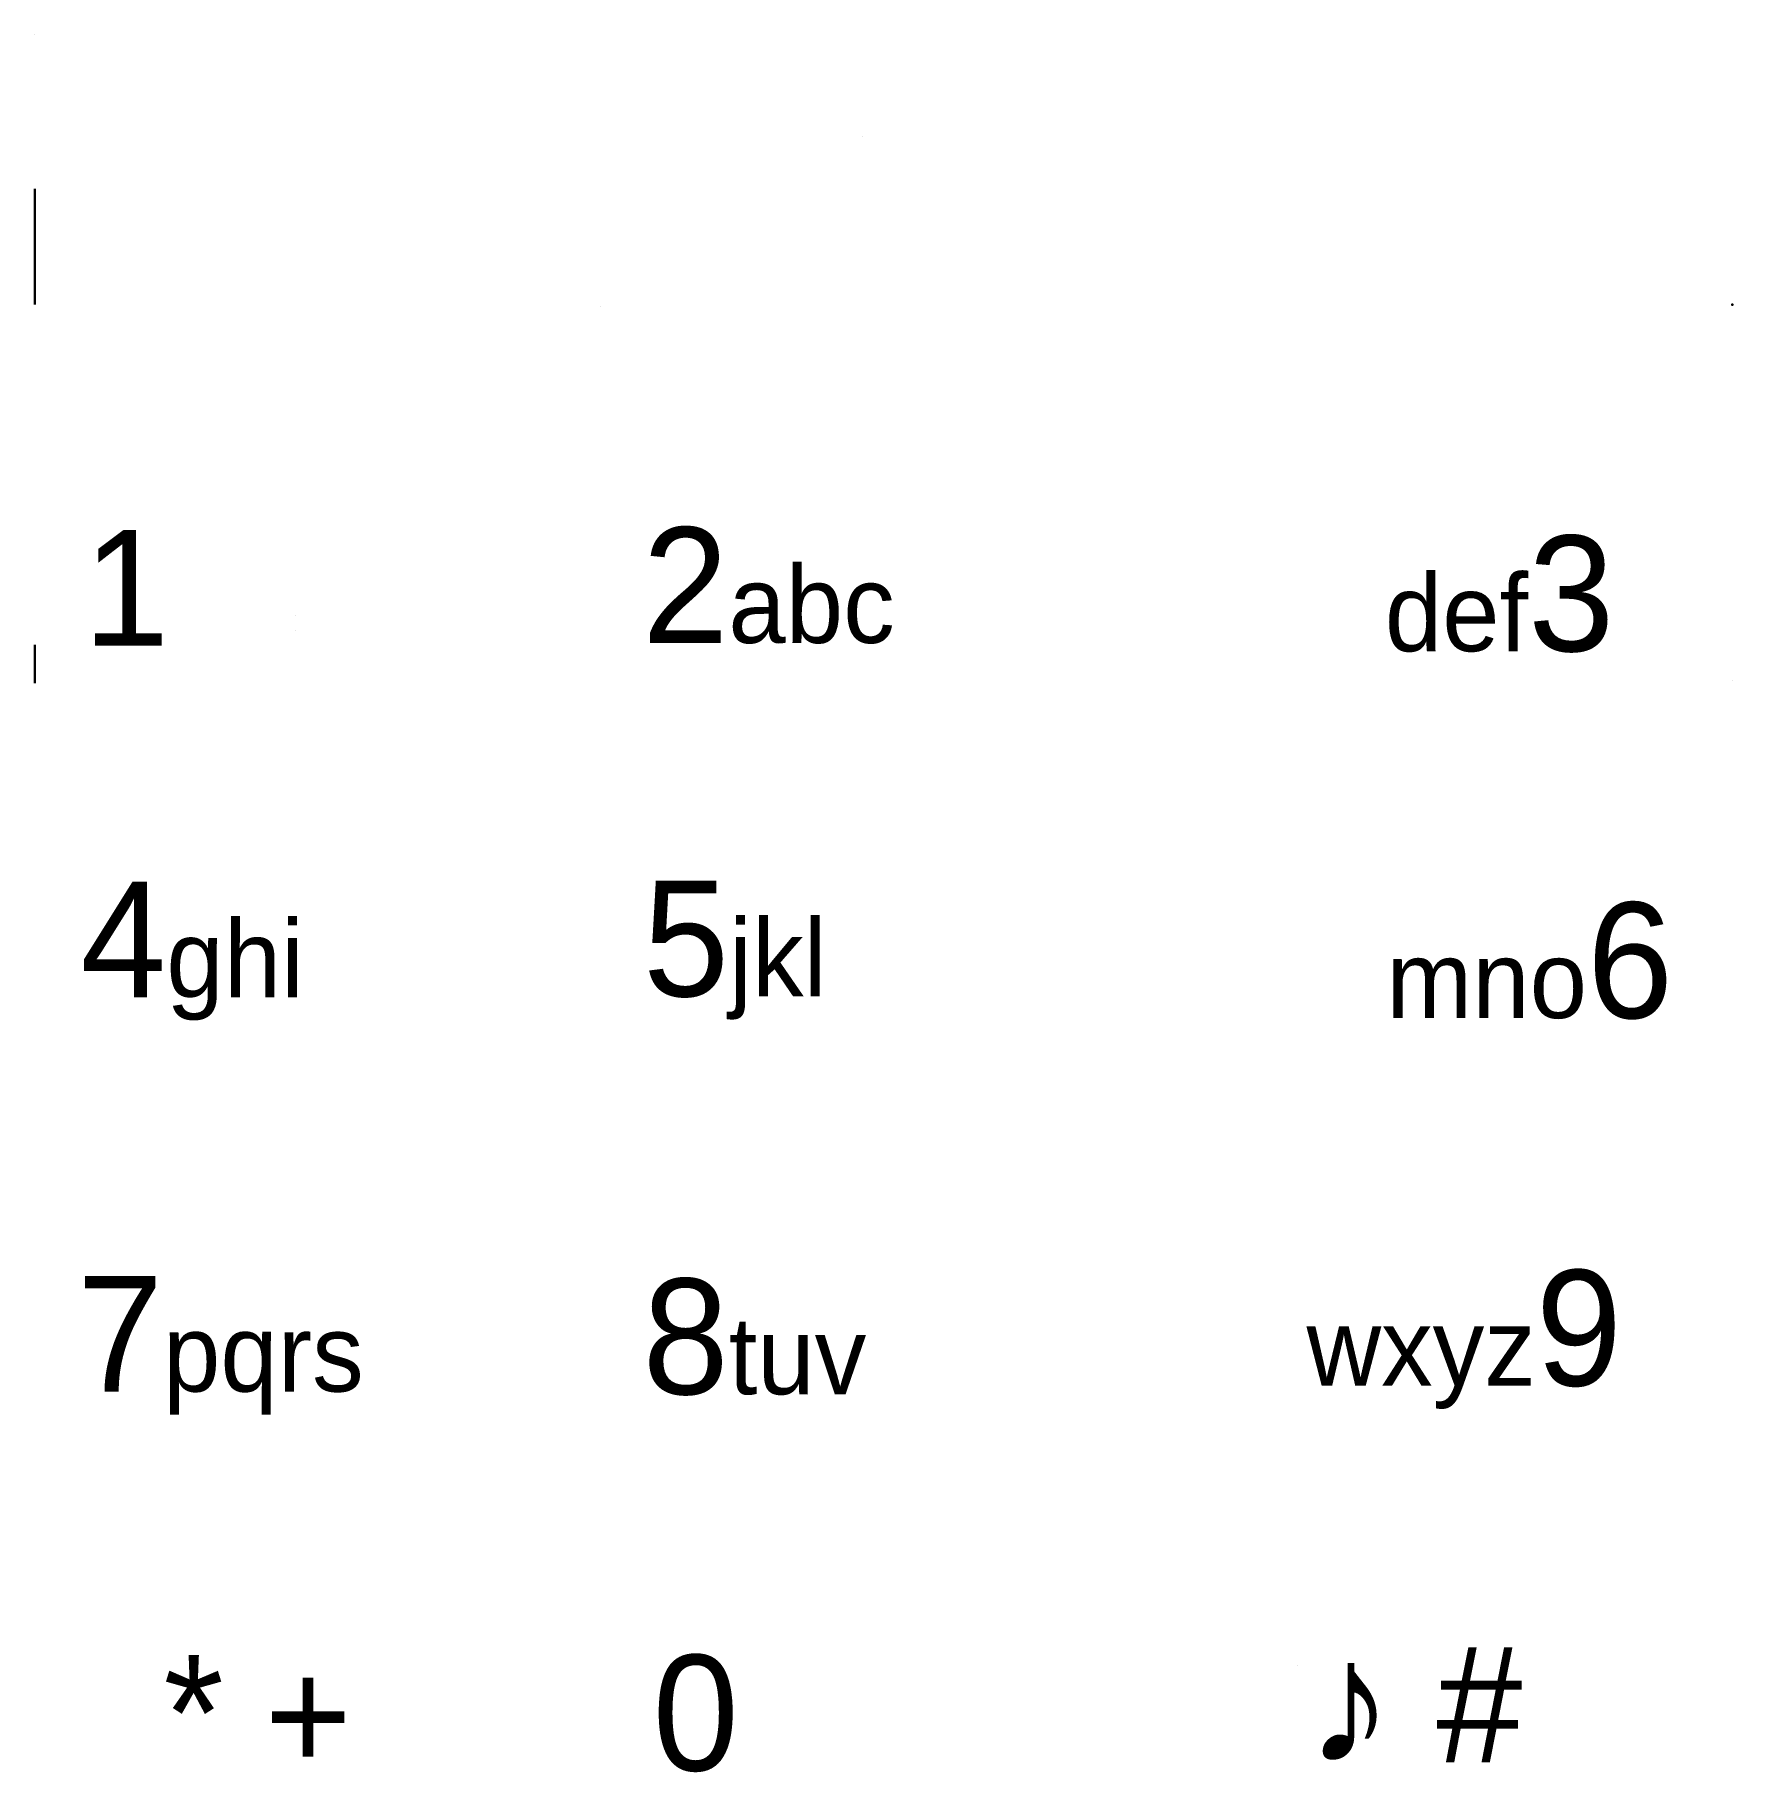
# Model space of a CAD drawing. Header units: inches. Extents: x 3 to 47, y 22 to 128.
# Drawn here: x 3.01 to 47.01, y 22.04 to 67.1 of the extents above; entities outside this region: 1.
import ezdxf

# ---------------------------------------------------------------- set-up
doc = ezdxf.new("R2010")
doc.units = ezdxf.units.IN
doc.header["$MEASUREMENT"] = 0
doc.layers.add('Layer1', color=7, linetype='Continuous', lineweight=30)
doc.styles.get("Standard").update_dxf_attribs({"font": 'arial.ttf'})

msp = doc.modelspace()

# ---------------------------------------------------------------- linework, layer by layer
at = {"layer": 'Layer1'}
for p, q in [((3.011, 67.101), (3.011, 67.101)), ((24.469, 64.471), (24.469, 64.471)), ((3.011, 60.101), (3.011, 63.101)), ((17.671, 60.063), (17.671, 60.063)), ((17.671, 60.063), (17.671, 60.063)), ((47.011, 60.101), (47.011, 60.101)), ((47.011, 60.101), (47.011, 60.101)), ((47.011, 60.101), (47.011, 60.101)), ((9.777, 52.029), (9.777, 52.029)), ((9.777, 52.029), (9.777, 52.029)), ((9.777, 52.029), (9.777, 52.029)), ((9.777, 51.653), (9.777, 51.653)), ((9.777, 51.653), (9.777, 51.653)), ((9.777, 51.653), (9.777, 51.653)), ((3.007, 50.281), (3.007, 51.281)), ((47.007, 50.351), (47.007, 50.351)), ((35.754, 24.817), (35.754, 24.817))]:
    msp.add_line(p, q, dxfattribs=at)
msp.add_point((47.011, 60.101), dxfattribs=at)
msp.add_point((47.011, 60.101), dxfattribs=at)
msp.add_point((47.011, 60.101), dxfattribs=at)
msp.add_point((47.011, 60.101), dxfattribs=at)

# ---------------------------------------------------------------- texts
at = {"layer": 'Layer1', "attachment_point": 1}
for s, width, insert, char_height in [('{\\Ftxt|c0;NOKIA}', 27.12456, (17.41, 127.904), 2.8), ('{\\Ftxt|c0;1}', 14.66005, (4.265, 54.254), 3), ('{\\Ftxt|c0;2\\H0.66667x;abc}', 14.66574, (18.757, 54.327), 3), ('{\\Ftxt|c0;\\H0.66667x;def\\H1.5x;3}', 14.66582, (38.005, 54.112), 3), ('{\\Ftxt|c0;4\\H0.66667x;ghi}', 14.66018, (4.187, 45.139), 3), ('{\\Ftxt|c0;5\\H0.66667x;jkl}', 14.66149, (18.774, 45.162), 3), ('{\\Ftxt|c0;\\H0.66667x;mno\\H1.5x;6}', 14.67008, (38.044, 44.598), 3), ('{\\Ftxt|c0;7\\H0.66667x;pqrs}', 14.66418, (4.1, 34.911), 3), ('{\\Ftxt|c0;8\\H0.66667x;tuv}', 14.65723, (18.764, 34.841), 3), ('{\\Ftxt|c0;wxyz\\H1.5x;9}', 14.66154, (35.977, 35.063), 2), ('{\\fCentury|b0|i0|c134|p18;♪\\Ftxt|c0; #\\P  }', 15.67177, (35.962, 25.296), 3), ('{\\Ftxt|c0;*\\H0.9583x; +}', 14.67697, (6.343, 25.078), 3), ('{\\Ftxt|c0;0}', 14.65295, (19.025, 25.08), 3)]:
    msp.add_mtext_dynamic_manual_height_columns(s, width=width, gutter_width=1, heights=[0], dxfattribs=dict(at, insert=insert, char_height=char_height))

doc.saveas('drawing.dxf')
